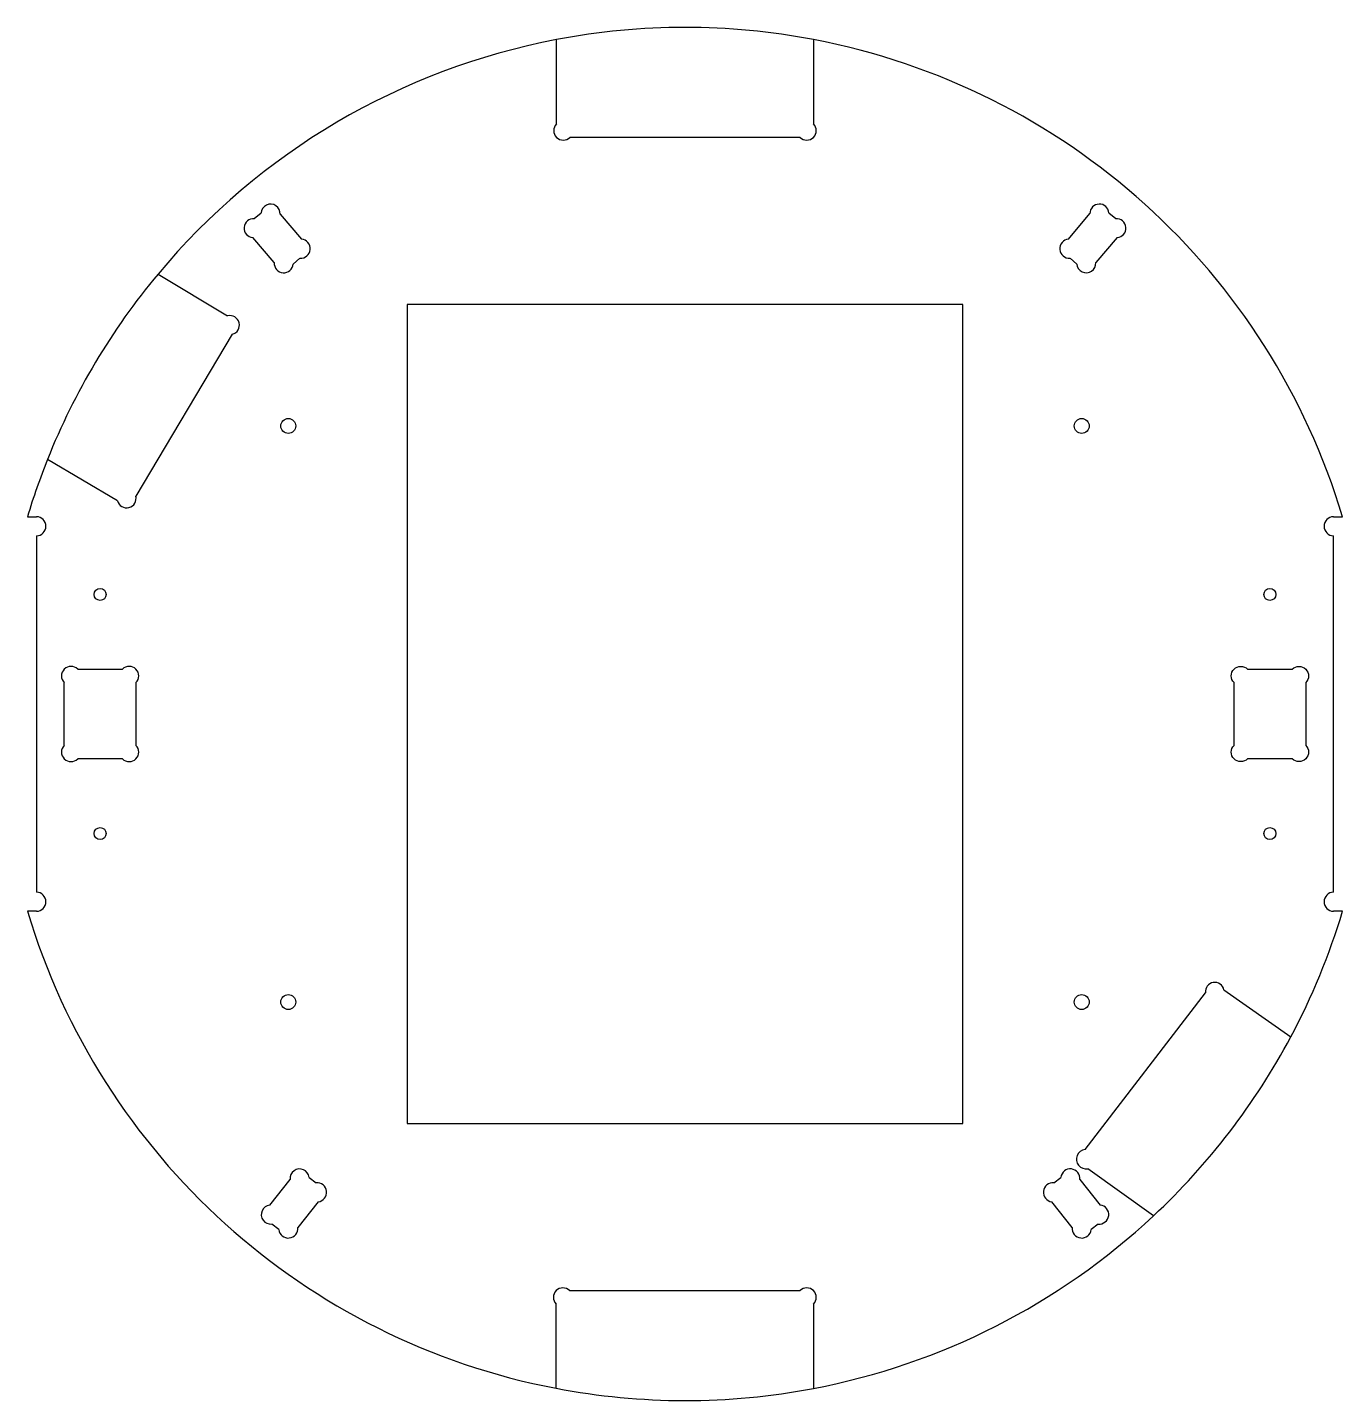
# Model space of a CAD drawing. Header units: millimetres. Extents: x -220 to 220, y -230 to 230.
import ezdxf

# ---------------------------------------------------------------- set-up
doc = ezdxf.new("R2010")
doc.units = ezdxf.units.MM
doc.header["$MEASUREMENT"] = 0

msp = doc.modelspace()

# ---------------------------------------------------------------- linework, layer by layer
at = {"color": 7}
for p, q in [((-43, 197.48), (-43, 225.68)), ((43, 225.68), (43, 197.48)), ((38.5, 192.97), (-38.5, 192.97)), ((-144.14, 165.76), (-141.87, 167.7)), ((-135.52, 167.22), (-128.36, 158.87)), ((128.36, 158.87), (135.51, 167.46)), ((141.87, 167.7), (144.14, 165.76)), ((-137.47, 151.06), (-144.63, 159.41)), ((144.63, 159.41), (137.47, 151.06)), ((-128.85, 152.52), (-131.12, 150.58)), ((131.12, 150.58), (128.85, 152.52)), ((-176.36, 147.23), (-153.06, 133.23)), ((-151.51, 127.06), (-183.8, 72.94)), ((-189.96, 71.37), (-213.36, 85.21)), ((-220.06, 66), (-217.06, 66)), ((217.06, 66), (220.06, 66)), ((-217.06, 59.63), (-217.06, -59.63)), ((217.06, -59.63), (217.06, 59.63)), ((-203.24, 15), (-188.25, 15)), ((-207.74, -10.5), (-207.74, 10.5)), ((-183.74, 10.5), (-183.74, -10.5)), ((-188.25, -15), (-203.24, -15)), ((-217.06, -66), (-220.06, -66)), ((220.06, -66), (217.06, -66)), ((133.87, -145.77), (174.18, -93.27)), ((180.35, -92.33), (202.73, -108.08)), ((-138.99, -164.35), (-132.12, -155.76)), ((-125.79, -155.05), (-123.46, -156.92)), ((123.46, -156.92), (125.79, -155.05)), ((132.12, -155.76), (138.99, -164.35)), ((156.78, -167.93), (134.82, -152.17)), ((-122.75, -163.25), (-129.61, -171.84)), ((129.61, -171.84), (122.75, -163.25)), ((-135.94, -172.54), (-138.28, -170.68)), ((138.28, -170.68), (135.94, -172.54)), ((-38.63, -192.97), (38.5, -192.97)), ((-43.13, -225.66), (-43.13, -197.48)), ((43, -197.48), (43, -225.68))]:
    msp.add_line(p, q, dxfattribs=at)
msp.add_lwpolyline([(93, 137), (-93, 137), (-93, -137), (93, -137)], close=True, dxfattribs=at)
msp.add_lwpolyline([(188.25, -15, -1), (183.74, -10.5), (183.74, 10.5, -1), (188.25, 15), (203.24, 15, -1), (207.74, 10.5), (207.74, -10.5, -1), (203.24, -15)], format="xyb", close=True, dxfattribs=at)
for centre, radius in [((-132.78, 96.39), 2.5), ((132.78, 96.39), 2.5), ((-195.74, 40), 2), ((195.74, 40), 2), ((-195.74, -40), 2), ((195.74, -40), 2), ((-132.78, -96.39), 2.5), ((132.78, -96.39), 2.5)]:
    msp.add_circle(centre, radius, dxfattribs=at)
for centre, radius, start, end in [((0, 0), 229.74, 79.2126, 100.7874), ((0, 0), 229.74, 100.7874, 140.1437), ((0, 0), 229.74, 16.695, 79.2126), ((-40.75, 195.22), 3.18, 135, 315), ((40.75, 195.22), 3.18, -135, 45), ((-138.69, 167.46), 3.18, -4.3806, 175.6194), ((138.69, 167.46), 3.18, 4.3806, 180), ((-144.38, 162.58), 3.18, 85.6194, 265.6194), ((144.38, 162.58), 3.18, -85.6194, 94.3806), ((-128.6, 155.7), 3.18, -94.3806, 85.6194), ((128.6, 155.7), 3.18, 94.3806, 274.3806), ((0, 0), 229.74, 140.1437, 158.2283), ((-134.29, 150.82), 3.18, 175.6194, 355.6194), ((134.29, 150.82), 3.18, -175.6194, 4.3806), ((-152.3, 130.14), 3.18, -75.717, 103.895), ((0, 0), 229.74, 158.2283, 163.305), ((-186.88, 72.16), 3.18, -165.523, 14.089), ((-217.06, 62.82), 3.18, -90, 90), ((217.06, 62.82), 3.18, 90, 270), ((-205.49, 12.75), 3.18, 45, 225), ((-186, 12.75), 3.18, -45, 135), ((-205.49, -12.75), 3.18, 135, 315), ((-186, -12.75), 3.18, -135, 45), ((-217.06, -62.82), 3.18, -90, 90), ((217.06, -62.82), 3.18, 90, 270), ((0, 0), 229.74, 196.695, 259.1793), ((0, 0), 229.74, 331.9368, 343.305), ((177.28, -92.93), 3.12, 11.0546, 186.2928), ((0, 0), 229.74, 313.0333, 331.9368), ((134.24, -148.99), 3.24, 96.5567, 280.2628), ((-128.96, -155.41), 3.18, 6.3767, 186.3767), ((128.96, -155.41), 3.18, -6.3767, 173.6233), ((-123.1, -160.08), 3.18, -83.6233, 96.3767), ((123.1, -160.08), 3.18, 83.6233, 263.6233), ((-138.63, -167.51), 3.18, 96.3767, 276.3767), ((138.63, -167.51), 3.18, -96.3767, 83.6233), ((0, 0), 229.74, 280.7874, 313.0333), ((-132.78, -172.19), 3.18, -173.6233, 6.3767), ((132.78, -172.19), 3.18, 173.6233, 353.6233), ((-40.88, -195.22), 3.18, 45, 225), ((40.75, -195.22), 3.18, -45, 135), ((0, 0), 229.74, 259.1793, 280.7874)]:
    msp.add_arc(centre, radius, start, end, dxfattribs=at)

doc.saveas('drawing.dxf')
